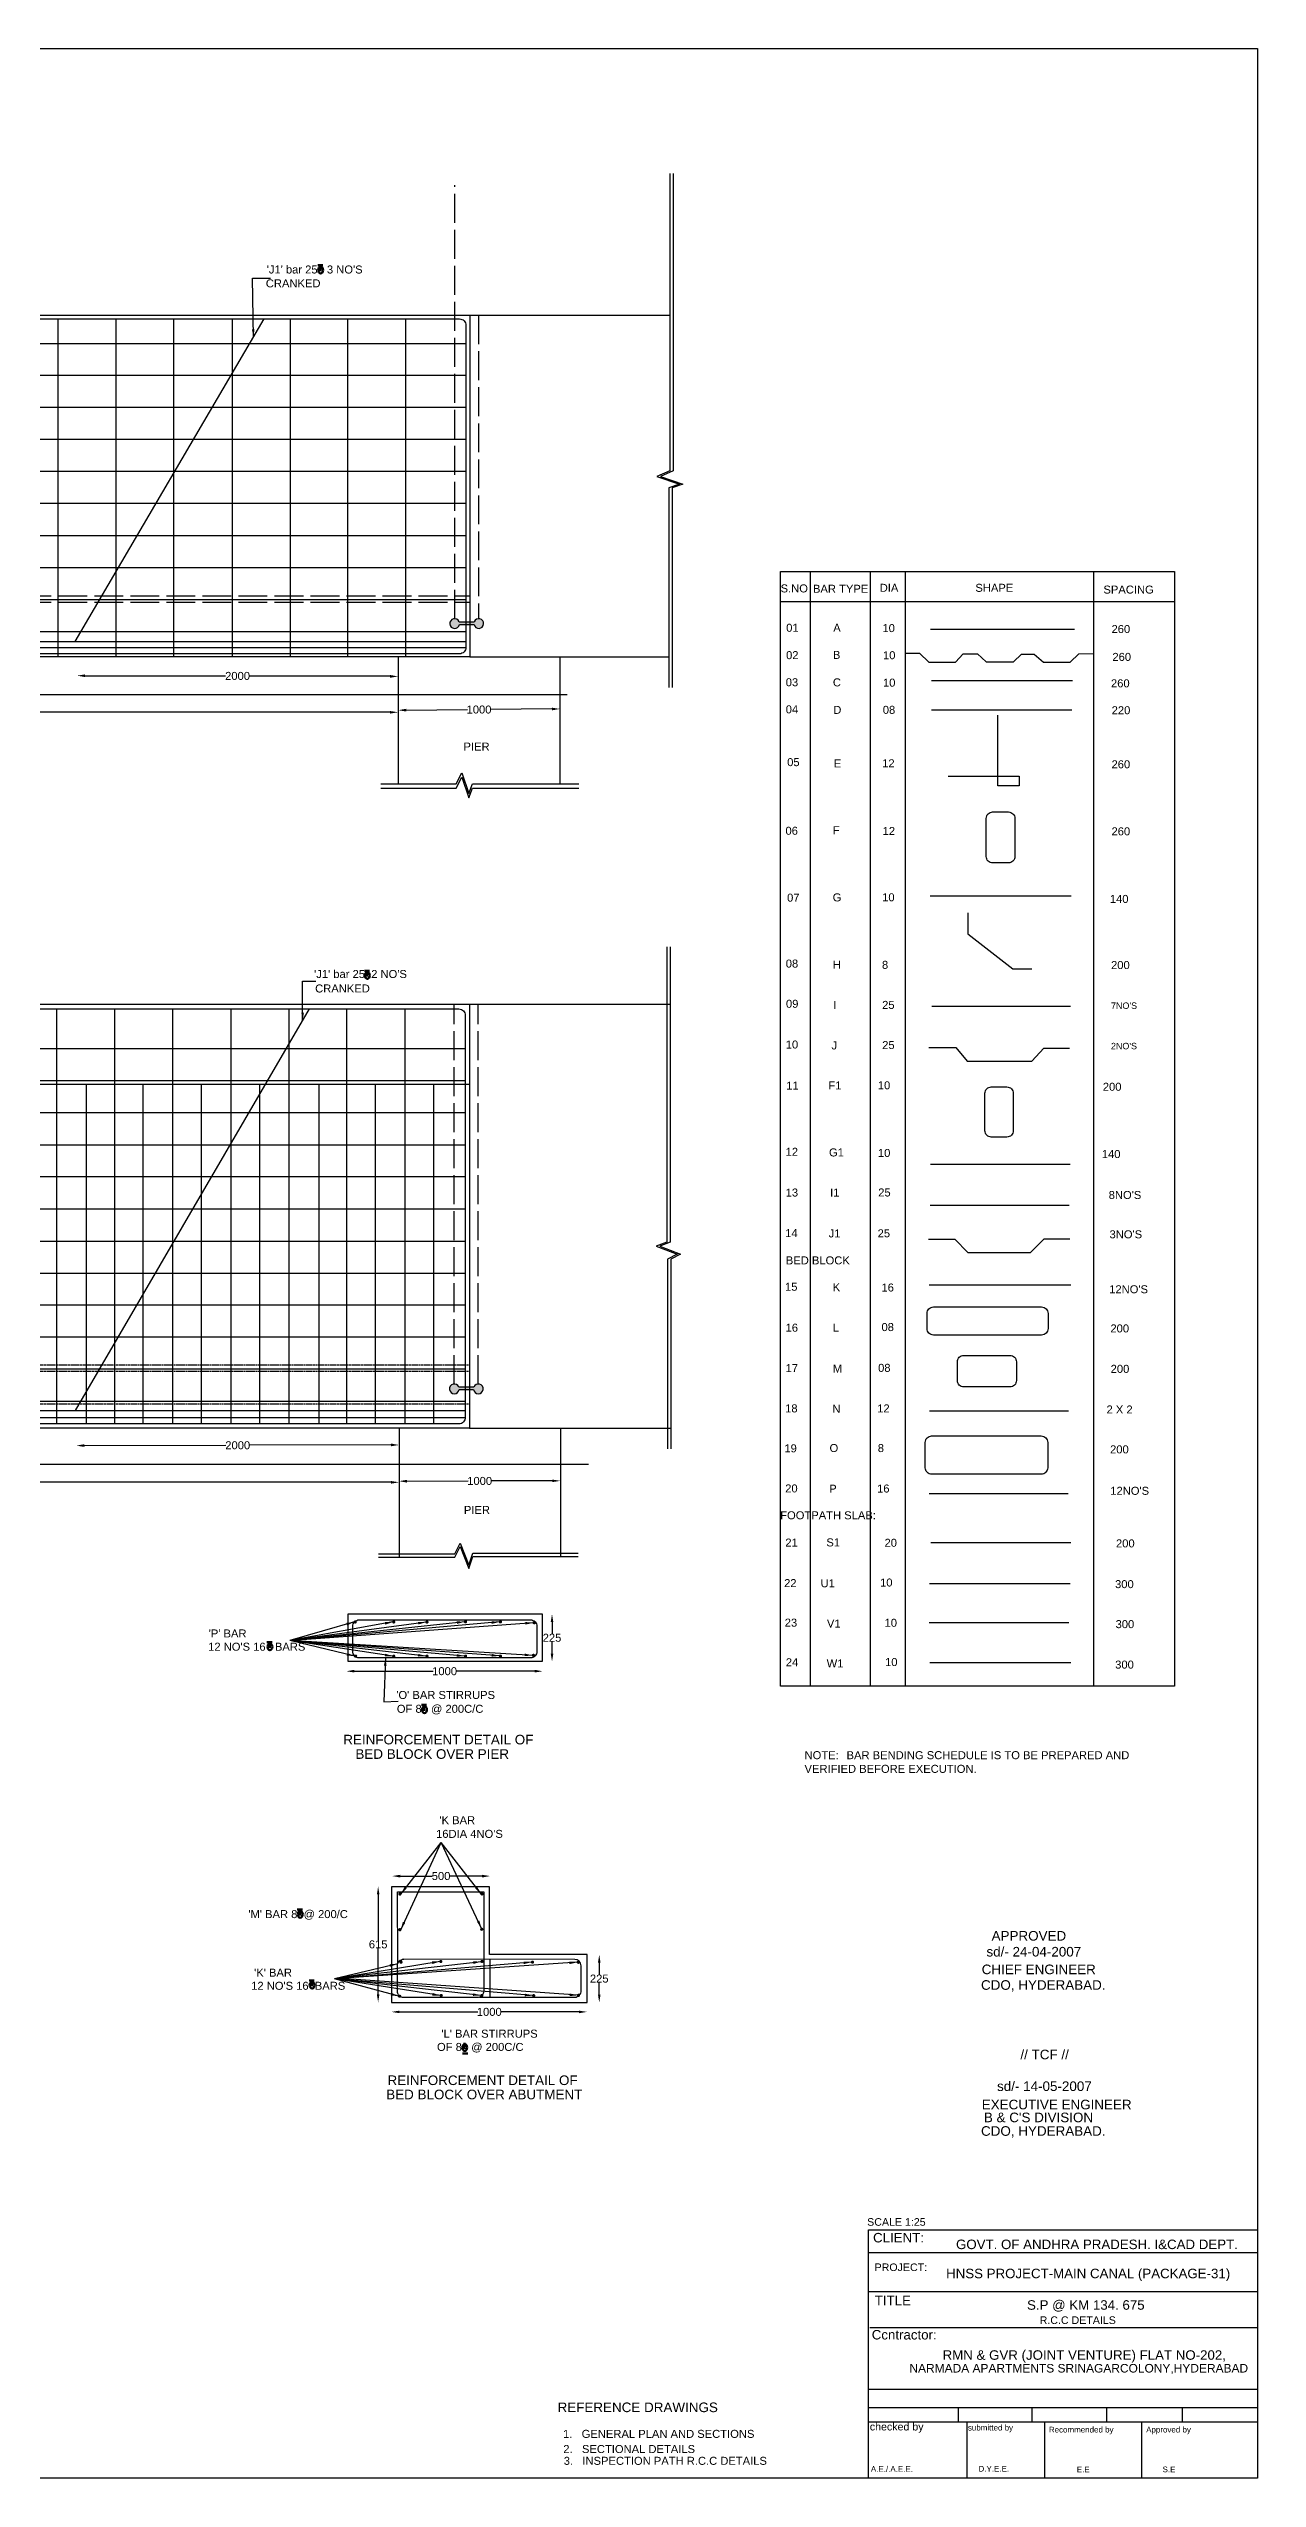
# Model space of a CAD drawing. Header units: millimetres. Extents: x 485 to 20545, y 686 to 18442.
# Drawn here: x 12996 to 20545, y 686 to 15871 of the extents above; entities that cross this region are included whole.
import ezdxf

# ---------------------------------------------------------------- set-up
doc = ezdxf.new("R2010")
doc.units = ezdxf.units.MM
doc.header["$MEASUREMENT"] = 0
doc.linetypes.add('ACAD_ISO02W100', pattern=[15, 12, -3])
for name, color, linetype in [('DIM', 7, 'Continuous'), ('DWG', 7, 'Continuous'), ('TEXT', 7, 'Continuous')]:
    doc.layers.add(name, color=color, linetype=linetype)
doc.styles.get("Standard").update_dxf_attribs({"font": 'arial.ttf'})
doc.dimstyles.get("Standard").update_dxf_attribs({"dimtxt": 50, "dimasz": 50, "dimexe": 0.18, "dimexo": 0.0625, "dimgap": 0.09, "dimtad": 0, "dimtih": 1, "dimtoh": 1, "dimdec": 0, "dimzin": 0, "dimdsep": 46, "dimtxsty": 'Standard', "dimcen": 0.09, "dimse1": 1, "dimse2": 1, "dimadec": 0, "dimazin": 0, "dimtfac": 1, "dimtdec": 0, "dimtofl": 0, "dimtmove": 0, "dimatfit": 3, "dimfxl": 1, "dimtolj": 1, "dimtzin": 0, "dimarcsym": 0})

# ---------------------------------------------------------------- blocks, each defined once
blk = doc.blocks.new('*D5')
at = {"layer": 'Defpoints', "color": 0, "transparency": 16777216}
for p in [(3160, 11719), (15179, 11723), (15179, 11713)]:
    blk.add_point(p, dxfattribs=at)
at = {"layer": 'DIM', "color": 0, "lineweight": -2, "transparency": 16777216}
for p, q in [((3210, 11728), (9078, 11726)), ((15129, 11723), (9261, 11726))]:
    blk.add_line(p, q, dxfattribs=at)
at = {"layer": 'DIM', "color": 0, "transparency": 16777216}
for points in [[(3210, 11736), (3210, 11720), (3160, 11728)], [(15129, 11731), (15129, 11715), (15179, 11723)]]:
    blk.add_solid(points, dxfattribs=at)
at = {"layer": 'DIM', "color": 0, "transparency": 16777216, "insert": (9170, 11726), "char_height": 50, "attachment_point": 5}
blk.add_mtext('\\A1;12000', dxfattribs=at)
blk = doc.blocks.new('*D6')
at = {"layer": 'Defpoints', "color": 0, "transparency": 16777216}
for p in [(15179, 11723), (16189, 11744), (16189, 11731)]:
    blk.add_point(p, dxfattribs=at)
at = {"layer": 'DIM', "color": 0, "lineweight": -2, "transparency": 16777216}
for p, q in [((15229, 11737), (15612, 11740)), ((16139, 11744), (15756, 11741))]:
    blk.add_line(p, q, dxfattribs=at)
at = {"layer": 'DIM', "color": 0, "transparency": 16777216}
for points in [[(15229, 11745), (15229, 11728), (15179, 11736)], [(16139, 11752), (16139, 11735), (16189, 11744)]]:
    blk.add_solid(points, dxfattribs=at)
at = {"layer": 'DIM', "color": 0, "transparency": 16777216, "insert": (15684, 11740), "char_height": 50, "attachment_point": 5}
blk.add_mtext('\\A1;1000', dxfattribs=at)
blk = doc.blocks.new('*D7')
at = {"layer": 'Defpoints', "color": 0, "transparency": 16777216}
for p in [(13174, 11941), (15179, 11947), (15179, 11937)]:
    blk.add_point(p, dxfattribs=at)
at = {"layer": 'DIM', "color": 0, "lineweight": -2, "transparency": 16777216}
for p, q in [((13224, 11951), (14101, 11950)), ((15129, 11948), (14251, 11949))]:
    blk.add_line(p, q, dxfattribs=at)
at = {"layer": 'DIM', "color": 0, "transparency": 16777216}
for points in [[(13224, 11960), (13224, 11943), (13174, 11952)], [(15129, 11956), (15129, 11939), (15179, 11947)]]:
    blk.add_solid(points, dxfattribs=at)
at = {"layer": 'DIM', "color": 0, "transparency": 16777216, "insert": (14176, 11950), "char_height": 50, "attachment_point": 5}
blk.add_mtext('\\A1;2000', dxfattribs=at)
blk = doc.blocks.new('*D11')
at = {"layer": 'Defpoints', "color": 0, "transparency": 16777216}
for p in [(3158, 6913), (3158, 6913), (15184, 6911)]:
    blk.add_point(p, dxfattribs=at)
at = {"layer": 'DIM', "color": 0, "lineweight": -2, "transparency": 16777216}
for p, q in [((3208, 6913), (9080, 6912)), ((15134, 6911), (9263, 6912))]:
    blk.add_line(p, q, dxfattribs=at)
at = {"layer": 'DIM', "color": 0, "transparency": 16777216}
for points in [[(3208, 6921), (3208, 6905), (3158, 6913)], [(15134, 6919), (15134, 6902), (15184, 6911)]]:
    blk.add_solid(points, dxfattribs=at)
at = {"layer": 'DIM', "color": 0, "transparency": 16777216, "insert": (9171, 6912), "char_height": 50, "attachment_point": 5}
blk.add_mtext('\\A1;12000', dxfattribs=at)
blk = doc.blocks.new('*D12')
at = {"layer": 'Defpoints', "color": 0, "transparency": 16777216}
for p in [(15184, 6911), (16192, 6920), (16192, 6913)]:
    blk.add_point(p, dxfattribs=at)
at = {"layer": 'DIM', "color": 0, "lineweight": -2, "transparency": 16777216}
for p, q in [((15234, 6918), (15616, 6919)), ((16142, 6920), (15761, 6919))]:
    blk.add_line(p, q, dxfattribs=at)
at = {"layer": 'DIM', "color": 0, "transparency": 16777216}
for points in [[(15234, 6926), (15234, 6909), (15184, 6918)], [(16142, 6928), (16142, 6912), (16192, 6920)]]:
    blk.add_solid(points, dxfattribs=at)
at = {"layer": 'DIM', "color": 0, "transparency": 16777216, "insert": (15688, 6919), "char_height": 50, "attachment_point": 5}
blk.add_mtext('\\A1;1000', dxfattribs=at)
blk = doc.blocks.new('*D13')
at = {"layer": 'Defpoints', "color": 0, "transparency": 16777216}
for p in [(15184, 7144), (13169, 7130), (15184, 7134)]:
    blk.add_point(p, dxfattribs=at)
at = {"layer": 'DIM', "color": 0, "lineweight": -2, "transparency": 16777216}
for p, q in [((13219, 7141), (14102, 7142)), ((15134, 7144), (14252, 7143))]:
    blk.add_line(p, q, dxfattribs=at)
at = {"layer": 'DIM', "color": 0, "transparency": 16777216}
for points in [[(13219, 7149), (13219, 7132), (13169, 7140)], [(15134, 7153), (15134, 7136), (15184, 7144)]]:
    blk.add_solid(points, dxfattribs=at)
at = {"layer": 'DIM', "color": 0, "transparency": 16777216, "insert": (14177, 7142), "char_height": 50, "attachment_point": 5}
blk.add_mtext('\\A1;2000', dxfattribs=at)
blk = doc.blocks.new('*D23')
at = {"layer": 'Defpoints', "color": 0, "transparency": 16777216}
for p in [(15137, 3659), (16359, 3659), (16359, 3601)]:
    blk.add_point(p, dxfattribs=at)
at = {"layer": 'DIM', "color": 0, "lineweight": -2, "transparency": 16777216}
for p, q in [((15187, 3601), (15676, 3601)), ((16309, 3601), (15821, 3601))]:
    blk.add_line(p, q, dxfattribs=at)
at = {"layer": 'DIM', "color": 0, "transparency": 16777216}
for points in [[(15187, 3609), (15187, 3593), (15137, 3601)], [(16309, 3609), (16309, 3593), (16359, 3601)]]:
    blk.add_solid(points, dxfattribs=at)
at = {"layer": 'DIM', "color": 0, "transparency": 16777216, "insert": (15748, 3601), "char_height": 50, "attachment_point": 5}
blk.add_mtext('\\A1;1000', dxfattribs=at)
blk = doc.blocks.new('*D24')
at = {"layer": 'Defpoints', "color": 0, "transparency": 16777216}
for p in [(16359, 3959), (16359, 3659), (16435, 3659)]:
    blk.add_point(p, dxfattribs=at)
at = {"layer": 'DIM', "color": 0, "lineweight": -2, "transparency": 16777216}
for p, q in [((16435, 3909), (16435, 3835)), ((16435, 3709), (16435, 3783))]:
    blk.add_line(p, q, dxfattribs=at)
at = {"layer": 'DIM', "color": 0, "transparency": 16777216}
for points in [[(16427, 3909), (16443, 3909), (16435, 3959)], [(16427, 3709), (16443, 3709), (16435, 3659)]]:
    blk.add_solid(points, dxfattribs=at)
at = {"layer": 'DIM', "color": 0, "transparency": 16777216, "insert": (16435, 3809), "char_height": 50, "attachment_point": 5}
blk.add_mtext('\\A1;225', dxfattribs=at)
blk = doc.blocks.new('*D25')
at = {"layer": 'Defpoints', "color": 0, "transparency": 16777216}
for p in [(15082, 4385), (15054, 3661), (15082, 3661)]:
    blk.add_point(p, dxfattribs=at)
at = {"layer": 'DIM', "color": 0, "lineweight": -2, "transparency": 16777216}
for p, q in [((15054, 4335), (15054, 4048)), ((15054, 3711), (15054, 3997))]:
    blk.add_line(p, q, dxfattribs=at)
at = {"layer": 'DIM', "color": 0, "transparency": 16777216}
for points in [[(15046, 4335), (15062, 4335), (15054, 4385)], [(15046, 3711), (15062, 3711), (15054, 3661)]]:
    blk.add_solid(points, dxfattribs=at)
at = {"layer": 'DIM', "color": 0, "transparency": 16777216, "insert": (15054, 4023), "char_height": 50, "attachment_point": 5}
blk.add_mtext('\\A1;615', dxfattribs=at)
blk = doc.blocks.new('*D26')
at = {"layer": 'Defpoints', "color": 0, "transparency": 16777216}
for p in [(15142, 4445), (15753, 4450), (15753, 4445)]:
    blk.add_point(p, dxfattribs=at)
at = {"layer": 'DIM', "color": 0, "lineweight": -2, "transparency": 16777216}
for p, q in [((15192, 4450), (15392, 4450)), ((15703, 4450), (15503, 4450))]:
    blk.add_line(p, q, dxfattribs=at)
at = {"layer": 'DIM', "color": 0, "transparency": 16777216}
for points in [[(15192, 4458), (15192, 4441), (15142, 4450)], [(15703, 4458), (15703, 4441), (15753, 4450)]]:
    blk.add_solid(points, dxfattribs=at)
at = {"layer": 'DIM', "color": 0, "transparency": 16777216, "insert": (15447, 4450), "char_height": 50, "attachment_point": 5}
blk.add_mtext('\\A1;500', dxfattribs=at)
blk = doc.blocks.new('*D27')
at = {"layer": 'Defpoints', "color": 0, "transparency": 16777216}
for p in [(14856, 5722), (16081, 5730), (16081, 5722)]:
    blk.add_point(p, dxfattribs=at)
at = {"layer": 'DIM', "color": 0, "lineweight": -2, "transparency": 16777216}
for p, q in [((14906, 5730), (15397, 5730)), ((16031, 5730), (15541, 5730))]:
    blk.add_line(p, q, dxfattribs=at)
at = {"layer": 'DIM', "color": 0, "transparency": 16777216}
for points in [[(14906, 5739), (14906, 5722), (14856, 5730)], [(16031, 5739), (16031, 5722), (16081, 5730)]]:
    blk.add_solid(points, dxfattribs=at)
at = {"layer": 'DIM', "color": 0, "transparency": 16777216, "insert": (15469, 5730), "char_height": 50, "attachment_point": 5}
blk.add_mtext('\\A1;1000', dxfattribs=at)
blk = doc.blocks.new('*D28')
at = {"layer": 'Defpoints', "color": 0, "transparency": 16777216}
for p in [(16078, 6088), (16078, 5790), (16140, 5790)]:
    blk.add_point(p, dxfattribs=at)
at = {"layer": 'DIM', "color": 0, "lineweight": -2, "transparency": 16777216}
for p, q in [((16140, 6038), (16140, 5965)), ((16140, 5840), (16140, 5914))]:
    blk.add_line(p, q, dxfattribs=at)
at = {"layer": 'DIM', "color": 0, "transparency": 16777216}
for points in [[(16132, 6038), (16148, 6038), (16140, 6088)], [(16132, 5840), (16148, 5840), (16140, 5790)]]:
    blk.add_solid(points, dxfattribs=at)
at = {"layer": 'DIM', "color": 0, "transparency": 16777216, "insert": (16140, 5939), "char_height": 50, "attachment_point": 5}
blk.add_mtext('\\A1;225', dxfattribs=at)

msp = doc.modelspace()

# ---------------------------------------------------------------- hatches: boundary and pattern name
at = {"layer": 'DWG'}
h = msp.add_hatch(color=256, dxfattribs=at)
h.paths.add_polyline_path([(15654.3, 12288.7), (15639.7, 12288.7), (15639.7, 12271.3), (15652.8, 12271.3, 6.7947231)])
h.paths.add_polyline_path([(15639.7, 12288.7), (15614.1, 12288.7), (15614.1, 12271.3), (15639.7, 12271.3)])
h.paths.add_polyline_path([(15614.1, 12288.7), (15601.8, 12288.7), (15601.8, 12271.3), (15614.1, 12271.3)])
h.paths.add_polyline_path([(15601.8, 12288.7), (15560, 12288.7, 6.7947231), (15561.4, 12271.3), (15601.8, 12271.3)])
h = msp.add_hatch(color=256, dxfattribs=at)
h.dxf.hatch_style = 1
h.paths.add_polyline_path([(15595.7, 7506.9), (15557.8, 7506.9, 6.9793669), (15560, 7490.1), (15595.7, 7490.1)])
h.paths.add_polyline_path([(15612.3, 7506.9), (15595.7, 7506.9), (15595.7, 7490.1), (15612.3, 7490.1)])
h.paths.add_polyline_path([(15651.7, 7506.9), (15612.3, 7506.9), (15612.3, 7490.1), (15649.5, 7490.1, 6.9793669)])

# ---------------------------------------------------------------- linework, layer by layer
msp.add_lwpolyline([(20545.5, 686.8), (484.9, 686.8), (484.9, 15870.8), (20545.5, 15870.8)], close=True)
for points in [[(16875.1, 15091), (16875.1, 13232.4), (16795.4, 13197.4), (16935.5, 13149.1), (16869.1, 13125), (16869.1, 11878.3)], [(16896.9, 15091), (16896.9, 13232.4), (16817.1, 13197.4), (16957.3, 13149.1), (16890.8, 13125), (16890.8, 11878.3)], [(13053, 14181.6), (13053, 12069.8)], [(13160.7, 12165.7), (14342.1, 14181.6)], [(13415.9, 14181.6), (13415.9, 12069.8)], [(13775.1, 14181.6), (13775.1, 12069.8)], [(14141.3, 14181.6), (14141.3, 12069.8)], [(14504.2, 14181.6), (14504.2, 12069.8)], [(14863.5, 14181.6), (14863.5, 12069.8)], [(15224.7, 14181.6), (15224.7, 12069.8)], [(15626.6, 14203.9), (16875.1, 14203.9)], [(2732.3, 14028.4), (15602.1, 14028.4)], [(2732.3, 13829.2), (15602.1, 13829.2)], [(2732.3, 13630.2), (15602.1, 13630.2)], [(2732.3, 13430.6), (15602.1, 13430.6)], [(2732.3, 13230.4), (15602.1, 13230.4)], [(2732.3, 13029.9), (15602.1, 13029.9)], [(2732.3, 12827.4), (15602.1, 12827.4)], [(2732.3, 12627), (15602.1, 12627)], [(2732.3, 12427.4), (15602.1, 12427.4)], [(2732.3, 12227.1), (15602.1, 12227.1)], [(2732.3, 12165.7), (15602.1, 12165.7)], [(15560, 12288.7), (15654.3, 12288.7)], [(15561.4, 12271.3), (15652.8, 12271.3)], [(18504.5, 12242.4), (19403.1, 12242.4)], [(6513.3, 12128.5), (15602.1, 12128.5)], [(15179.1, 12069.8), (15179.1, 11275.1)], [(15626.6, 12069.8), (16869.1, 12069.8)], [(16188.8, 12069.8), (16188.8, 11275.1)], [(18344.7, 12092.2), (18434.3, 12092.2), (18492.8, 12037.2), (18659.8, 12037.2), (18708.3, 12088.9), (18796.8, 12088.9), (18851.9, 12038.8), (19022.3, 12038.8), (19072.4, 12087.2), (19150.9, 12087.2), (19209.4, 12037.2), (19376.4, 12037.2), (19429.9, 12088.9), (19521.1, 12090.6)], [(18509.5, 11922.1), (19389.8, 11922.1)], [(2146.8, 11835), (16234.7, 11835)], [(18511.1, 11737.5), (19386.4, 11737.5)], [(18614.7, 11323.1), (19057.4, 11323.1), (19057.4, 11263.1), (18923.7, 11263.1), (18923.7, 11705.2)], [(15070.4, 11275.1), (15541.2, 11275.1), (15576.4, 11345.4), (15619.7, 11215.7), (15644.1, 11275.1), (16307, 11275.1)], [(15070.4, 11248.1), (15541.2, 11248.1), (15576.4, 11318.4), (15619.7, 11188.6), (15644.1, 11248.1), (16307, 11248.1)], [(18502.8, 10576.4), (19383.1, 10576.4)], [(18736.7, 10470), (18736.7, 10338.2), (19017.3, 10119.7), (19135.9, 10119.7)], [(16856.6, 10258.1), (16856.6, 8412.1), (16790.2, 8385.8), (16921, 8335.7), (16860.3, 8306.2), (16860.3, 7120.4)], [(16878.9, 10258.1), (16878.9, 8412.1), (16812.5, 8385.8), (16943.3, 8335.7), (16882.7, 8306.2), (16882.7, 7120.4)], [(15624.9, 9899.9), (16878.9, 9899.9)], [(18512.8, 9886.1), (19378.1, 9886.1)], [(13046, 9868.8), (13046, 7276.2)], [(13163.3, 7359.2), (14624.5, 9868.8)], [(13407.4, 9868.8), (13407.4, 7276.2)], [(13769.2, 9868.8), (13769.2, 7276.2)], [(14133.1, 9868.8), (14133.1, 7276.2)], [(14495.3, 9868.8), (14495.3, 7276.2)], [(14855.6, 9868.8), (14855.6, 7276.2)], [(15221.1, 9868.8), (15221.1, 7276.2)], [(2732.7, 9621.7), (15598.4, 9621.7)], [(18492.8, 9627.7), (18661.5, 9627.7), (18733.3, 9542.7), (19135.9, 9542.7), (19212.7, 9624.4), (19373.1, 9624.4)], [(2732.7, 9422.8), (15598.4, 9422.8)], [(2707.1, 9398), (15624.9, 9398)], [(13231.3, 9398), (13231.3, 7276.2)], [(13585, 9398), (13585, 7276.2)], [(13949.4, 9398), (13949.4, 7276.2)], [(14312.3, 9398), (14312.3, 7276.2)], [(14684.5, 9398), (14684.5, 7276.2)], [(15036.3, 9398), (15036.3, 7276.2)], [(15400.4, 9398), (15400.4, 7276.2)], [(2732.7, 9222.5), (15598.4, 9222.5)], [(2732.7, 9019.8), (15598.4, 9019.8)], [(2732.7, 8821.7), (15598.4, 8821.7)], [(18504.5, 8899.6), (19376.5, 8899.6)], [(2732.7, 8620), (15598.4, 8620)], [(18502.8, 8643.3), (19369.7, 8643.3)], [(2732.7, 8417.4), (15598.4, 8417.4)], [(18491.1, 8429.8), (18656.5, 8429.8), (18736.6, 8346.4), (19127.5, 8346.4), (19214.4, 8431.5), (19374.7, 8431.5)], [(2732.7, 8217.5), (15598.4, 8217.5)], [(18496.1, 8145), (19379.8, 8145)], [(2732.7, 8020.8), (15598.4, 8020.8)], [(2732.7, 7820.5), (15598.4, 7820.5)], [(2732.7, 7620.6), (15598.4, 7620.6)], [(15557.8, 7506.9), (15651.7, 7506.9)], [(15560, 7490.1), (15649.5, 7490.1)], [(2732.7, 7417), (15598.4, 7417)], [(2732.7, 7359.2), (15598.4, 7359.2)], [(2732.7, 7316.2), (15598.4, 7316.2)], [(18497.8, 7356.8), (19366.4, 7356.8)], [(15184.4, 7249.2), (15184.4, 6442.9)], [(15624.9, 7249.2), (16882.7, 7249.2)], [(16192.1, 7249.2), (16192.1, 6446.4)], [(2160, 7023.4), (16367.1, 7023.4)], [(18496.1, 6839.9), (19363, 6839.9)], [(15056.6, 6464), (15533.9, 6464), (15566.8, 6530.9), (15620.9, 6393.6), (15644.4, 6467.5), (16303.9, 6467.5)], [(18506.1, 6534.9), (19381.3, 6534.9)], [(15056.6, 6442.9), (15533.9, 6442.9), (15566.8, 6509.8), (15620.9, 6372.4), (15644.4, 6446.4), (16303.9, 6446.4)], [(18497.7, 6278), (19376.3, 6278)], [(18496, 6034.4), (19368, 6034.4)], [(18499.5, 5784.6), (19379.8, 5784.6)], [(15137.4, 3659.2), (16359, 3659.2), (16359, 3959), (15750.5, 3959), (15750.5, 4383.5), (15137.5, 4383.5), (15137.4, 3659.2)], [(15751.6, 3930), (15751.6, 3693.4)]]:
    msp.add_lwpolyline(points, dxfattribs=at)
at = {"layer": 'DWG', "linetype": 'ACAD_ISO02W100', "ltscale": 15}
for points in [[(15533.4, 12307.9), (15533.4, 15016.3)], [(15681.7, 14203.9), (15681.7, 12307.9)], [(2706.8, 12450.8), (15626.6, 12450.8)], [(2706.8, 12411.5), (15626.6, 12411.5)], [(15528.9, 7525), (15528.9, 9899.9)], [(15678.2, 7525), (15678.2, 9899.9)]]:
    msp.add_lwpolyline(points, dxfattribs=at)
at = {"layer": 'DWG'}
for points in [[(2706.8, 14203.9), (15626.6, 14203.9), (15626.6, 12069.8), (2706.8, 12069.8)], [(2707.1, 9899.9), (15624.9, 9899.9), (15624.9, 7249.2), (2707.1, 7249.2)], [(14866.6, 6088.1), (16077.6, 6088.1), (16077.6, 5790.3), (14866.6, 5790.3)]]:
    msp.add_lwpolyline(points, close=True, dxfattribs=at)
for points in [[(2772.3, 14181.6), (15562.1, 14181.6, -0.4142136), (15602.1, 14141.6), (15602.1, 12128.5, -0.4142136), (15562.1, 12088.5), (2772.3, 12088.5, -0.4142136), (2732.3, 12128.5), (2732.3, 14141.6, -0.4142136)], [(18891.9, 11100.2), (18990.6, 11100.2, -0.4142136), (19030.6, 11060.2), (19030.6, 10821.6, -0.4142136), (18990.6, 10781.6), (18891.9, 10781.6, -0.4142136), (18851.9, 10821.6), (18851.9, 11060.2, -0.4142136)], [(18883.6, 9381.8), (18980.7, 9381.8, -0.4142136), (19020.7, 9341.8), (19020.7, 9108.1, -0.4142136), (18980.7, 9068.1), (18883.6, 9068.1, -0.4142136), (18843.6, 9108.1), (18843.6, 9341.8, -0.4142136)], [(18522.8, 8006.5), (19197.8, 8006.5, -0.4142136), (19237.8, 7966.5), (19237.8, 7871.3, -0.4142136), (19197.8, 7831.3), (18522.8, 7831.3, -0.4142136), (18482.8, 7871.3), (18482.8, 7966.5, -0.4142136)], [(18711.5, 7703.8), (19000.6, 7703.8, -0.4142136), (19040.6, 7663.8), (19040.6, 7546.9, -0.4142136), (19000.6, 7506.9), (18711.5, 7506.9, -0.4142136), (18671.5, 7546.9), (18671.5, 7663.8, -0.4142136)], [(18511, 7200.3), (19196, 7200.3, -0.4142136), (19236, 7160.3), (19236, 7001.7, -0.4142136), (19196, 6961.7), (18511, 6961.7, -0.4142136), (18471, 7001.7), (18471, 7160.3, -0.4142136)], [(14935.2, 6051.1), (16005.6, 6051.1, -0.4142136), (16045.6, 6011.1), (16045.6, 5853.9, -0.4142136), (16005.6, 5813.9), (14935.2, 5813.9, -0.4142136), (14895.2, 5853.9), (14895.2, 6011.1, -0.4142136)]]:
    msp.add_lwpolyline(points, format="xyb", close=True, dxfattribs=at)
for points in [[(2732.7, 7506.9), (2732.7, 9828.8, -0.4142136), (2772.7, 9868.8), (15558.4, 9868.8, -0.4142136), (15598.4, 9828.8), (15598.4, 7316.2, -0.4142136), (15558.4, 7276.2), (2772.7, 7276.2, -0.4142136), (2732.7, 7316.2), (2732.7, 7490.1)], [(15176.4, 3902.4), (15175.5, 4351.7), (15713.4, 4351.7), (15713.4, 3730.8, -0.4142136), (15673.4, 3690.8), (15214.5, 3690.8, -0.4142136), (15174.5, 3730.8), (15174.5, 3890.5, -0.4142136), (15214.5, 3930.5)], [(15687.4, 3693.4), (16282, 3693.4, 0.4142136), (16322, 3733.4), (16322, 3889.5, 0.4139407), (16282.1, 3929.5), (15214.5, 3930.5)]]:
    msp.add_lwpolyline(points, format="xyb", dxfattribs=at)
at = {"layer": 'DWG', "linetype": 'ACAD_ISO02W100'}
for points in [[(2707.1, 7645.4), (15624.9, 7645.4)], [(2707.1, 7604.6), (15624.9, 7604.6)], [(2707.1, 7401.2), (15624.9, 7401.2)]]:
    msp.add_lwpolyline(points, dxfattribs=at)
at = {"layer": 'DWG', "const_width": 10}
for points in [[(14905.7, 6038.1, 1), (14915.7, 6038.1, 1)], [(15146.4, 6037.8, 1), (15156.4, 6037.8, 1)], [(15353.9, 6037.1, 1), (15363.9, 6037.1, 1)], [(15595, 6039.2, 1), (15605, 6039.2, 1)], [(15812.6, 6038.5, 1), (15822.6, 6038.5, 1)], [(16023.8, 6033.2, 1), (16033.8, 6033.2, 1)], [(14908.2, 5824.4, 1), (14918.2, 5824.4, 1)], [(15146.4, 5823.8, 1), (15156.4, 5823.8, 1)], [(15353.9, 5824.5, 1), (15363.9, 5824.5, 1)], [(15595, 5824.5, 1), (15605, 5824.5, 1)], [(15812.6, 5824.5, 1), (15822.6, 5824.5, 1)], [(16019.1, 5829.3, 1), (16029.1, 5829.3, 1)], [(15185, 4337.4, 1), (15195, 4337.4, 1)], [(15696.9, 4338.3, 1), (15706.9, 4338.3, 1)], [(15185, 4114.9, 1), (15195, 4114.9, 1)], [(15696, 4117.6, 1), (15706, 4117.6, 1)], [(15192, 3911.9, 1), (15202, 3911.9, 1)], [(15440.4, 3916.4, 1), (15450.4, 3916.4, 1)], [(15697.7, 3916.4, 1), (15707.7, 3916.4, 1)], [(16013, 3912.1, 1), (16023, 3912.1, 1)], [(16298.5, 3911.2, 1), (16308.5, 3911.2, 1)], [(15183.2, 3699.1, 1), (15193.2, 3699.1, 1)], [(15443.1, 3703.6, 1), (15453.1, 3703.6, 1)], [(15696.8, 3703.6, 1), (15706.8, 3703.6, 1)], [(16020.4, 3702.7, 1), (16030.4, 3702.7, 1)], [(16300.3, 3704.6, 1), (16310.3, 3704.6, 1)]]:
    msp.add_lwpolyline(points, format="xyb", close=True, dxfattribs=at)
at = {"layer": 'DWG'}
for centre, start, end in [((15531.8, 12277.6), 21.44311, 347.95394), ((15682.5, 12277.6), 192.04606, 158.55689), ((15530.1, 7494.7), 23.74566, 351.1304), ((15679.5, 7494.7), 188.8696, 156.25434)]:
    msp.add_arc(centre, 30.3, start, end, dxfattribs=at)
at = {"layer": 'TEXT'}
for p, q in [((17752.9, 12602.6), (17752.9, 5640.2)), ((18129.5, 5635.7), (18129.5, 12602.1)), ((18344.7, 12602.1), (18344.7, 5634.6)), ((19521.1, 12603.2), (19521.1, 5635.2)), ((17567.8, 12415.5), (20027.1, 12415.5)), ((18117.4, 2096.5), (20544.9, 2096.5)), ((18117.6, 1854.7), (20545.2, 1854.7)), ((18125.1, 1628.1), (20545.1, 1628.1)), ((18118.2, 1242.9), (20544.2, 1242.9)), ((18119.2, 1129), (20544, 1129)), ((18677.4, 1128.5), (18677.4, 1040.1)), ((19136.3, 1130.4), (19136.3, 1039.8)), ((19602.7, 1128.4), (19602.7, 1040.2)), ((20074.8, 1128.6), (20074.8, 1040.4)), ((18117.3, 1040.1), (20545, 1040.1)), ((18730.6, 1039.3), (18730.6, 685.6)), ((19216.2, 1038.8), (19216.2, 688.1)), ((19821.1, 1040.7), (19821.1, 686.4))]:
    msp.add_line(p, q, dxfattribs=at)
at = {"layer": 'TEXT', "lineweight": 60}
for points in [[(14676.3, 14516.8), (14708.3, 14516.8)], [(14693.4, 14516.8), (14693.4, 14479.8)], [(14968.2, 10108.1), (15000.2, 10108.1)], [(14985.3, 10108.1), (14985.3, 10071.1)], [(14359.5, 5912.7), (14391.6, 5912.7)], [(14376.6, 5912.7), (14376.6, 5875.7)], [(15324.6, 5520.3), (15356.6, 5520.3)], [(15341.7, 5520.3), (15341.7, 5483.3)], [(14548.9, 4241.1), (14580.9, 4241.1)], [(14566, 4241.1), (14566, 4204.1)], [(14622.8, 3798.3), (14654.8, 3798.3)], [(14639.9, 3798.3), (14639.9, 3761.4)], [(15593.5, 3408.1), (15593.5, 3371.1)], [(15581.8, 3340.2), (15613.8, 3340.2)]]:
    msp.add_lwpolyline(points, dxfattribs=at)
at = {"layer": 'TEXT'}
for points in [[(17567.8, 12603.7), (20027.1, 12603.7), (20027.1, 5636.1), (17567.8, 5636.1)], [(18117.4, 2239.7), (20545.5, 2239.7), (20545.5, 686.8), (18117.4, 686.8)]]:
    msp.add_lwpolyline(points, close=True, dxfattribs=at)
at = {"layer": 'TEXT', "lineweight": 60}
for centre in [(14694.8, 14487), (14986.7, 10078.3), (14378, 5882.9), (15343.1, 5490.5), (14567.4, 4211.3), (14641.3, 3768.5), (15594.9, 3378.3)]:
    msp.add_ellipse(centre, major_axis=(0, 21.5), ratio=0.7059224, dxfattribs=at)

# ---------------------------------------------------------------- texts
at = {"layer": 'TEXT'}
for s, height, p in [('CRANKED', 50, (14352.4, 14378.7)), ("'J1' bar 25   3 NO'S", 50, (14358, 14465.3)), ('S.NO', 50, (17567.6, 12472.2)), ('BAR TYPE', 50, (17769.9, 12470.1)), ('DIA', 50, (18186.7, 12475.9)), ('SHAPE', 50, (18784.2, 12475.9)), ('SPACING', 50, (19584, 12464.9)), ('01', 50, (17602.5, 12226.3)), ('A', 50, (17896.5, 12226.2)), ('10', 50, (18203.8, 12224.3)), ('260', 50, (19634.7, 12218.4)), ('02', 50, (17601.8, 12055.2)), ('B', 50, (17894.5, 12056.9)), ('10', 50, (18207.1, 12054.6)), ('260', 50, (19640, 12044.2)), ('03', 50, (17599.7, 11885.8)), ('C', 50, (17894.1, 11884.8)), ('10', 50, (18207.1, 11883.3)), ('260', 50, (19631.1, 11879.1)), ('04', 50, (17599.7, 11716.5)), ('D', 50, (17896.9, 11713.2)), ('08', 50, (18205.9, 11713.4)), ('220', 50, (19635.4, 11710.8)), ('PIER', 50, (15587.2, 11483.7)), ('05', 50, (17608.7, 11386.5)), ('E', 50, (17900, 11378.2)), ('12', 50, (18202, 11379.3)), ('260', 50, (19634.7, 11373.1)), ('06', 50, (17598, 10957.7)), ('F', 50, (17894.1, 10961.3)), ('12', 50, (18204.8, 10956.3)), ('260', 50, (19634.5, 10954.1)), ('07', 50, (17608.1, 10539.7)), ('G', 50, (17893, 10541.2)), ('10', 50, (18202, 10541.9)), ('140', 50, (19624.1, 10531.6)), ('08', 50, (17599.8, 10127.6)), ("'J1' bar 25  2 NO'S", 50, (14654, 10062.5)), ('CRANKED', 50, (14660.5, 9972)), ('H', 50, (17893.5, 10120.2)), ('8', 50, (18200.9, 10119.7)), ('200', 50, (19631.6, 10118.4)), ('09', 50, (17601.2, 9876.5)), ('I', 50, (17895.8, 9869.2)), ('25', 50, (18201.9, 9869.3)), ("7NO'S", 40, (19631.2, 9869.5)), ('10', 50, (17599.8, 9621.8)), ('J', 50, (17885.4, 9616)), ('25', 50, (18202, 9618.4)), ("2NO'S", 40, (19630.9, 9617.2)), ('F1', 50, (17866.3, 9365.7)), ('10', 50, (18174.9, 9366.9)), ('11', 50, (17602.9, 9364.8)), ('200', 50, (19580.2, 9357.8)), ('12', 50, (17598.9, 8951.3)), ('G1', 50, (17869.9, 8947.4)), ('10', 50, (18175.5, 8944.2)), ('140', 50, (19573.9, 8937.1)), ('13', 50, (17599.4, 8696.7)), ('I1', 50, (17876.8, 8696.6)), ('25', 50, (18177.3, 8697.1)), ("8NO'S", 50, (19616.9, 8681.5)), ('14', 50, (17596, 8442.9)), ('J1', 50, (17868, 8441.1)), ('25', 50, (18173.7, 8441.8)), ("3NO'S", 50, (19622.1, 8435.7)), ('BED BLOCK', 50, (17600.2, 8272.7)), ('15', 50, (17595.2, 8107.9)), ('K', 50, (17893.2, 8104.8)), ('16', 50, (18197.7, 8103.2)), ("12NO'S", 50, (19620.1, 8092.2)), ('16', 50, (17598.8, 7852.1)), ('L', 50, (17893.5, 7852)), ('08', 50, (18197.8, 7855.9)), ('200', 50, (19627.6, 7847.5)), ('17', 50, (17598.8, 7599.6)), ('M', 50, (17893.8, 7596.6)), ('08', 50, (18176.6, 7601.1)), ('200', 50, (19629.1, 7594.9)), ('18', 50, (17596, 7347.7)), ('N', 50, (17890.8, 7345.4)), ('12', 50, (18170.9, 7347.5)), ('2 X 2', 50, (19603.3, 7340.8)), ('19', 50, (17591.2, 7097.9)), ('O', 50, (17873.4, 7100)), ('8', 50, (18174.6, 7099.7)), ('200', 50, (19625.5, 7091.6)), ('20', 50, (17596.3, 6847.6)), ('P', 50, (17871.5, 6845.8)), ('16', 50, (18170.2, 6846.9)), ("12NO'S", 50, (19626.8, 6832.7)), ('PIER', 50, (15589.6, 6713)), ('FOOTPATH SLAB:', 50, (17565.2, 6679.7)), ('21', 50, (17597.3, 6509.1)), ('S1', 50, (17853.3, 6510.1)), ('20', 50, (18216.7, 6507.8)), ('200', 50, (19662.4, 6504)), ('22', 50, (17589.5, 6255.8)), ('U1', 50, (17817.4, 6254.7)), ('10', 50, (18189, 6259.6)), ('300', 50, (19656.6, 6249.4)), ("'P' BAR", 50, (13995.6, 5941.2)), ('23', 50, (17593.3, 6008.8)), ('V1', 50, (17857, 6003.3)), ('10', 50, (18217, 6007.9)), ('300', 50, (19659.8, 5999.4)), ("12 NO'S 16   BARS", 50, (13992.2, 5858.3)), ('24', 50, (17600.2, 5761.1)), ('W1', 50, (17855.4, 5754)), ('10', 50, (18220.1, 5762.4)), ('300', 50, (19657.4, 5746.6)), ("'O' BAR STIRRUPS", 50, (15167.5, 5556.8)), ('OF 8   @ 200C/C', 50, (15170.7, 5470.3)), ('REINFORCEMENT DETAIL OF', 60.001, (14836.3, 5272.8)), ('BED BLOCK OVER PIER', 60.001, (14912.1, 5182.6)), ('NOTE:', 50, (17717.1, 5180.5)), ('NOTE:', 50, (17717.1, 5180.5)), ('BAR BENDING SCHEDULE IS TO BE PREPARED AND', 50, (17979.7, 5180.5)), ('VERIFIED BEFORE EXECUTION.', 50, (17717.1, 5095)), ("16DIA 4NO'S", 50, (15415.8, 4688.7)), ("'K BAR", 50, (15436.6, 4774.3)), ("'M' BAR 8  @ 200/C", 50, (14243.5, 4187.3)), ('APPROVED', 60, (18885.6, 4046.6)), ('sd/- 24-04-2007', 60.001, (18853.4, 3947.2)), ("'K' BAR", 50, (14279.6, 3821.3)), ('CDO, HYDERABAD.', 60.001, (18819.4, 3739.1)), ('CHIEF ENGINEER', 60.001, (18823.7, 3836.8)), ("12 NO'S 16  BARS", 50, (14260.9, 3739.3)), ('OF 8   @ 200C/C', 50, (15421.7, 3357.1)), ("'L' BAR STIRRUPS", 50, (15449.3, 3439.9)), ('// TCF //', 60, (19065.5, 3304.9)), ('REINFORCEMENT DETAIL OF', 60.001, (15112.5, 3143.9)), ('BED BLOCK OVER ABUTMENT', 60.001, (15104.4, 3055)), ('EXECUTIVE ENGINEER', 60.001, (18824, 2992.1)), ('sd/- 14-05-2007', 60.001, (18919.5, 3106.7)), ('CDO, HYDERABAD.', 60.001, (18819.5, 2826.7)), ("B & C'S DIVISION", 60.001, (18837.4, 2911.6)), ('SCALE 1:25', 47.5, (18108.4, 2264.6)), ('CLIENT:', 59.38, (18145.2, 2160.4)), ('GOVT. OF ANDHRA PRADESH. I&CAD DEPT.', 59.38, (18663.3, 2118.6)), ('PROJECT:', 47.5, (18154.8, 1981.5)), ('HNSS PROJECT-MAIN CANAL (PACKAGE-31)', 59.38, (18601.4, 1936.6)), ('TITLE', 59.38, (18155.9, 1767.8)), ('S.P @ KM 134. 675', 59.38, (19106.9, 1739.7)), ('R.C.C DETAILS', 47.504, (19185.8, 1650.8)), ('Ccntractor:', 59.38, (18136.9, 1553.8)), ('NARMADA APARTMENTS SRINAGARCOLONY,HYDERABAD', 53.442, (18372.3, 1347.4)), ('RMN & GVR (JOINT VENTURE) FLAT NO-202,', 59.38, (18579.5, 1427)), ('REFERENCE DRAWINGS', 60.001, (16174.7, 1099.8)), ('1.   GENERAL PLAN AND SECTIONS', 50, (16208.7, 938.9)), ('checked by', 47.5, (18124.9, 985.3)), ('submitted by', 35.628, (18737.4, 985)), ('Recommended by', 35.628, (19243.3, 972.5)), ('Approved by', 35.628, (19850.9, 972.5)), ('2.   SECTIONAL DETAILS', 50, (16210.5, 844.1)), ('3.   INSPECTION PATH R.C.C DETAILS', 50, (16213.2, 770.5)), ('A.E./.A.E.E.', 35.628, (18131.6, 726.9)), ('D.Y.E.E.', 35.63, (18803.8, 727.9)), ('E.E', 35.63, (19417.7, 724.1)), ('S.E', 35.63, (19953.5, 724.1))]:
    msp.add_text(s, height=height, dxfattribs=at).set_placement(p)

# ---------------------------------------------------------------- dimensions: what is measured, and where the dimension line sits
at = {"layer": 'DIM'}
for p1, p2, distance, text, picture, middle in [((13173.7, 11941.4), (15179.1, 11937.3), 10.2, '2000', '*D7', (14176.4, 11949.5)), ((3160.1, 11718.6), (15179.1, 11713.5), 9.5, '12000', '*D5', (9169.6, 11725.6)), ((15179.1, 11723), (16188.8, 11730.6), 13.2, '1000', '*D6', (15683.8, 11740.1)), ((13169, 7130.5), (15184.4, 7134.4), 9.9, '2000', '*D13', (14176.7, 7142.4)), ((15184.4, 6910.7), (3158.4, 6912.9), 0, '12000', '*D11', (9171.4, 6911.8)), ((15184.4, 6910.7), (16192.1, 6913.4), 6.9, '1000', '*D12', (15688.2, 6918.9)), ((16077.6, 6088.1), (16077.6, 5790.3), 62.6, '225', '*D28', (16140.1, 5939.2)), ((14856.2, 5721.7), (16081.5, 5721.7), 8.6, '1000', '*D27', (15468.8, 5730.3)), ((15141.6, 4445.5), (15753.4, 4445.5), 4.3, '500', '*D26', (15447.5, 4449.8)), ((15081.8, 4384.6), (15081.8, 3660.7), -27.7, '615', '*D25', (15054.2, 4022.6)), ((16359, 3959), (16359, 3659.2), 75.9, '225', '*D24', (16435, 3809.1)), ((15137.4, 3659.2), (16359, 3659.2), -58.1, '1000', '*D23', (15748.2, 3601.1))]:
    dim = msp.add_aligned_dim(p1=p1, p2=p2, distance=distance, text=text, dimstyle='Standard', dxfattribs=at)
    dim.commit()
    dim.dimension.update_dxf_attribs({"geometry": picture, "text_midpoint": middle})

# ---------------------------------------------------------------- leaders
at = {"layer": 'TEXT'}
for points in [[(14274.8, 14066.7), (14268.2, 14436.9), (14381.2, 14435.5)], [(14582.3, 9796.5), (14582.3, 10043), (14665, 10043)], [(15812.6, 6038.5), (14501.4, 5922.5)], [(15595, 6039.2), (14501.4, 5922.5)], [(15353.9, 6037.1), (14501.4, 5922.5)], [(14905.7, 6038.1), (14501.4, 5922.5)], [(15146.4, 6037.8), (14501.4, 5922.5)], [(14908.2, 5824.4), (14501.4, 5922.5)], [(15146.4, 5823.8), (14501.4, 5922.5)], [(15353.9, 5824.5), (14501.4, 5922.5)], [(15595, 5824.5), (14501.4, 5922.5)], [(15812.9, 5826.1), (14501.4, 5922.5)], [(16019.1, 5829.3), (14501.4, 5922.5)], [(16023.8, 6033.2), (14522.5, 5921.2)], [(15100.1, 5813.9), (15089.2, 5539.6), (15179, 5542.3)], [(15195, 4114.9), (15447.9, 4660.6)], [(15195, 4337.4), (15447.9, 4660.6)], [(15699.8, 4122.4), (15447.9, 4660.6)], [(15696.9, 4338.3), (15447.9, 4660.6)], [(15440.4, 3916.4), (14780.8, 3808.7)], [(16013, 3912.1), (14780.8, 3808.7)], [(16298.5, 3911.2), (14780.8, 3808.7)], [(15176.4, 3902.4), (14780.8, 3808.7)], [(15183.2, 3699.1), (14780.8, 3808.7)], [(15443.1, 3703.6), (14780.8, 3808.7)], [(15696.8, 3703.6), (14780.8, 3808.7)], [(16020.4, 3702.7), (14780.8, 3808.7)], [(15697.9, 3914.8), (14797, 3811.4)], [(16300.3, 3704.6), (14797, 3811.4)]]:
    msp.add_leader(points, dimstyle='Standard', override={"dimgap": 0.09, "dimtad": 0}, dxfattribs=at)

doc.saveas('drawing.dxf')
